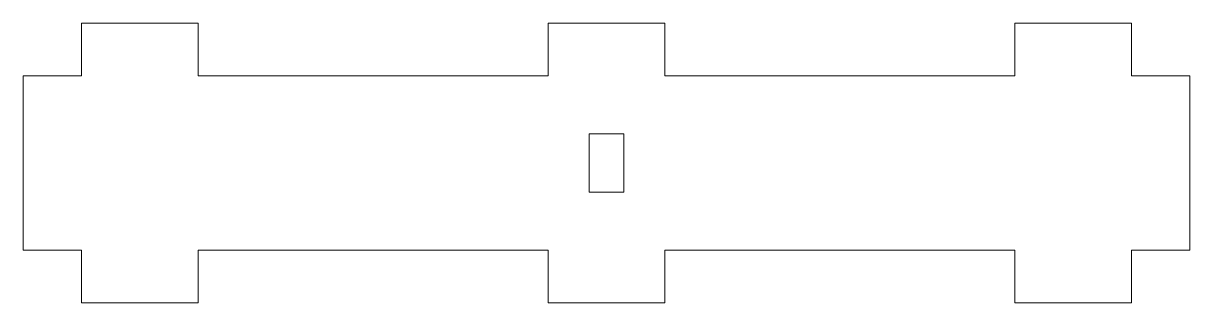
# Model space of a CAD drawing. Header units: millimetres. Extents: x -50 to 50, y -12 to 12.
import ezdxf

# ---------------------------------------------------------------- set-up
doc = ezdxf.new("R2010")
doc.units = ezdxf.units.MM
doc.layers.get('0').update_dxf_attribs({"linetype": 'CONTINUOUS', "lineweight": 0})

msp = doc.modelspace()

# ---------------------------------------------------------------- linework, layer by layer
for p, q in [((-45, 7.5), (-45, 12)), ((-45, 12), (-35, 12)), ((-35, 12), (-35, 7.5)), ((-5, 7.5), (-5, 12)), ((-5, 12), (5, 12)), ((5, 12), (5, 7.5)), ((35, 7.5), (35, 12)), ((35, 12), (45, 12)), ((45, 12), (45, 7.5)), ((-50, -7.5), (-50, 7.5)), ((-50, 7.5), (-45, 7.5)), ((-35, 7.5), (-5, 7.5)), ((5, 7.5), (35, 7.5)), ((45, 7.5), (50, 7.5)), ((50, 7.5), (50, -7.5)), ((-1.5, -2.5), (-1.5, 2.5)), ((-1.5, 2.5), (1.5, 2.5)), ((1.5, 2.5), (1.5, -2.5)), ((1.5, -2.5), (-1.5, -2.5)), ((-45, -7.5), (-50, -7.5)), ((-45, -12), (-45, -7.5)), ((-5, -7.5), (-35, -7.5)), ((-35, -7.5), (-35, -12)), ((-5, -12), (-5, -7.5)), ((35, -7.5), (5, -7.5)), ((5, -7.5), (5, -12)), ((35, -12), (35, -7.5)), ((50, -7.5), (45, -7.5)), ((45, -7.5), (45, -12)), ((-35, -12), (-45, -12)), ((5, -12), (-5, -12)), ((45, -12), (35, -12))]:
    msp.add_line(p, q)

doc.saveas('drawing.dxf')
